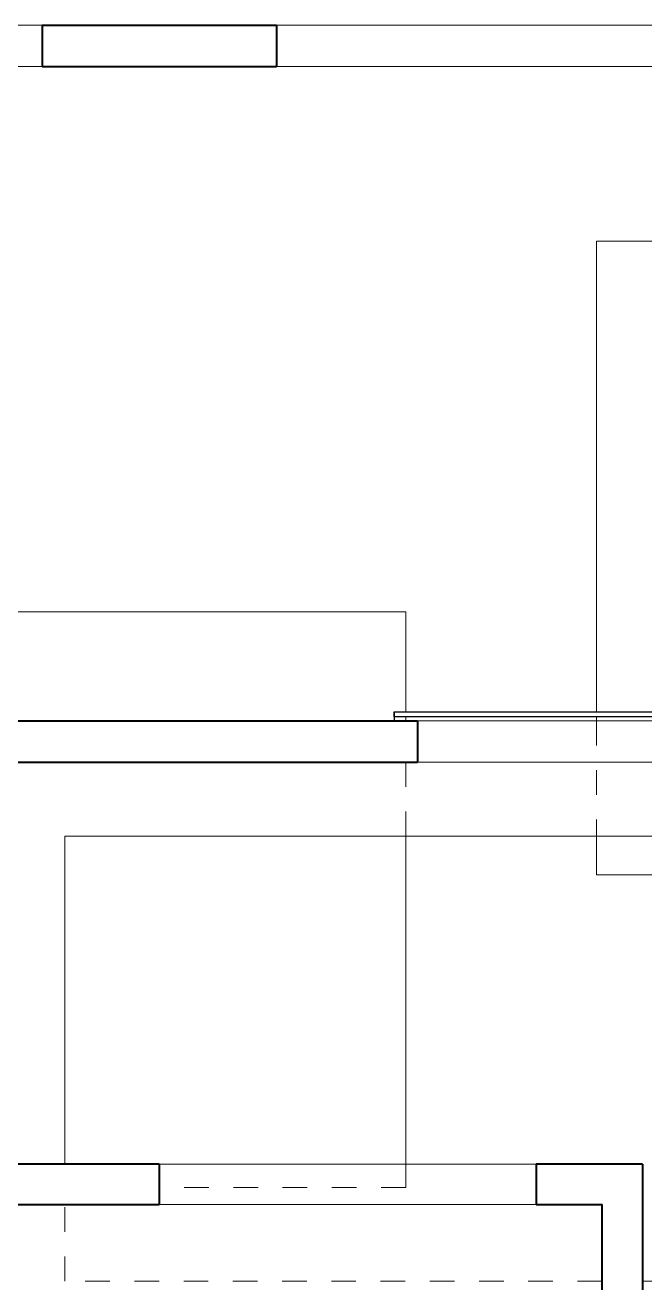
# Model space of a CAD drawing. Header units: millimetres. Extents: x 2810.5 to 2848.4, y 1624.4 to 1676.1.
# Drawn here: x 2837.55 to 2840.06, y 1637.63 to 1642.74 of the extents above; entities that cross this region are included whole.
import ezdxf

# ---------------------------------------------------------------- set-up
doc = ezdxf.new("R2010")
doc.units = ezdxf.units.MM
doc.linetypes.add('TRATTEGGIATA2', pattern=[9.525, 6.35, -3.175])
for name, color, linetype, lineweight in [('MURATURA_section_wall', 7, 'Continuous', 40), ('PROIEZIONI_projections', 145, 'Continuous', 13), ('SEZIONI_medie_small_section', 2, 'Continuous', 25)]:
    doc.layers.add(name, color=color, linetype=linetype, lineweight=lineweight)
doc.layers.add('VETRATE_sezioni_windows_sections', color=7, linetype='Continuous', true_color=0x4d79ff)

msp = doc.modelspace()

# ---------------------------------------------------------------- linework, layer by layer
at = {"layer": 'MURATURA_section_wall'}
for p, q in [((2837.6156, 1642.7386), (2838.5667, 1642.7386)), ((2837.6156, 1642.7386), (2837.6156, 1642.5713)), ((2838.5667, 1642.7386), (2838.5667, 1642.5713)), ((2837.6156, 1642.5713), (2838.5667, 1642.5713)), ((2839.1397, 1639.9136), (2839.1397, 1639.746)), ((2838.0904, 1638.1136), (2836.9268, 1638.1136)), ((2838.0904, 1638.1136), (2838.0904, 1637.95)), ((2840.0538, 1638.1136), (2839.6227, 1638.1136)), ((2839.6227, 1638.1136), (2839.6227, 1637.95)), ((2840.0538, 1638.1136), (2840.0538, 1634.9666)), ((2837.0903, 1637.95), (2838.0904, 1637.95)), ((2839.6227, 1637.95), (2839.8903, 1637.95)), ((2839.8903, 1634.9666), (2839.8903, 1637.95))]:
    msp.add_line(p, q, dxfattribs=at)
for points in [[(2835.9793, 1639.2916), (2835.9793, 1639.9136), (2839.1397, 1639.9136)], [(2836.1469, 1639.2916), (2836.1469, 1639.746), (2839.1397, 1639.746)]]:
    msp.add_lwpolyline(points, dxfattribs=at)
at = {"layer": 'PROIEZIONI_projections'}
for p, q in [((2835.1029, 1642.7386), (2837.6156, 1642.7386)), ((2838.5667, 1642.7386), (2840.563, 1642.7386)), ((2835.1029, 1642.5713), (2837.6156, 1642.5713)), ((2838.5667, 1642.5713), (2840.563, 1642.5713)), ((2839.6227, 1638.1136), (2838.0904, 1638.1136)), ((2838.0904, 1637.95), (2839.6227, 1637.95))]:
    msp.add_line(p, q, dxfattribs=at)
for points in [[(2841.2921, 1639.2893), (2844.0749, 1639.2893), (2844.0749, 1641.8615), (2839.8676, 1641.8615), (2839.8676, 1639.9504)], [(2835.9793, 1638.0198), (2835.4039, 1638.0198), (2835.4039, 1640.3568), (2839.0923, 1640.3568), (2839.0923, 1639.9504)], [(2839.0923, 1639.9296), (2839.0923, 1639.9136)], [(2839.1397, 1639.9136), (2840.6531, 1639.9136)], [(2839.8676, 1639.9296), (2839.8676, 1639.9136)], [(2839.1397, 1639.746), (2840.6531, 1639.746)], [(2837.7077, 1638.1136), (2837.7077, 1639.446), (2840.6357, 1639.446), (2840.6357, 1637.6395), (2840.0538, 1637.6395)], [(2839.0923, 1639.446), (2839.0923, 1638.1136)], [(2839.8676, 1639.446), (2839.8676, 1639.2893), (2840.6357, 1639.2893)]]:
    msp.add_lwpolyline(points, dxfattribs=at)
at = {"layer": 'PROIEZIONI_projections', "linetype": 'TRATTEGGIATA2', "ltscale": 0.01}
for points in [[(2839.8676, 1639.9136), (2839.8676, 1639.446)], [(2839.0923, 1639.746), (2839.0923, 1639.446)], [(2839.0923, 1638.1136), (2839.0923, 1638.0198), (2838.0904, 1638.0198)], [(2839.8903, 1637.6395), (2837.7077, 1637.6395), (2837.7077, 1637.95)]]:
    msp.add_lwpolyline(points, dxfattribs=at)
at = {"layer": 'SEZIONI_medie_small_section'}
msp.add_line((2839.0454, 1639.9504), (2839.0454, 1639.9136), dxfattribs=at)
at = {"layer": 'VETRATE_sezioni_windows_sections'}
msp.add_lwpolyline([(2839.0454, 1639.9504), (2840.7474, 1639.9504), (2840.7474, 1639.9296), (2839.0454, 1639.9296)], close=True, dxfattribs=at)

doc.saveas('drawing.dxf')
